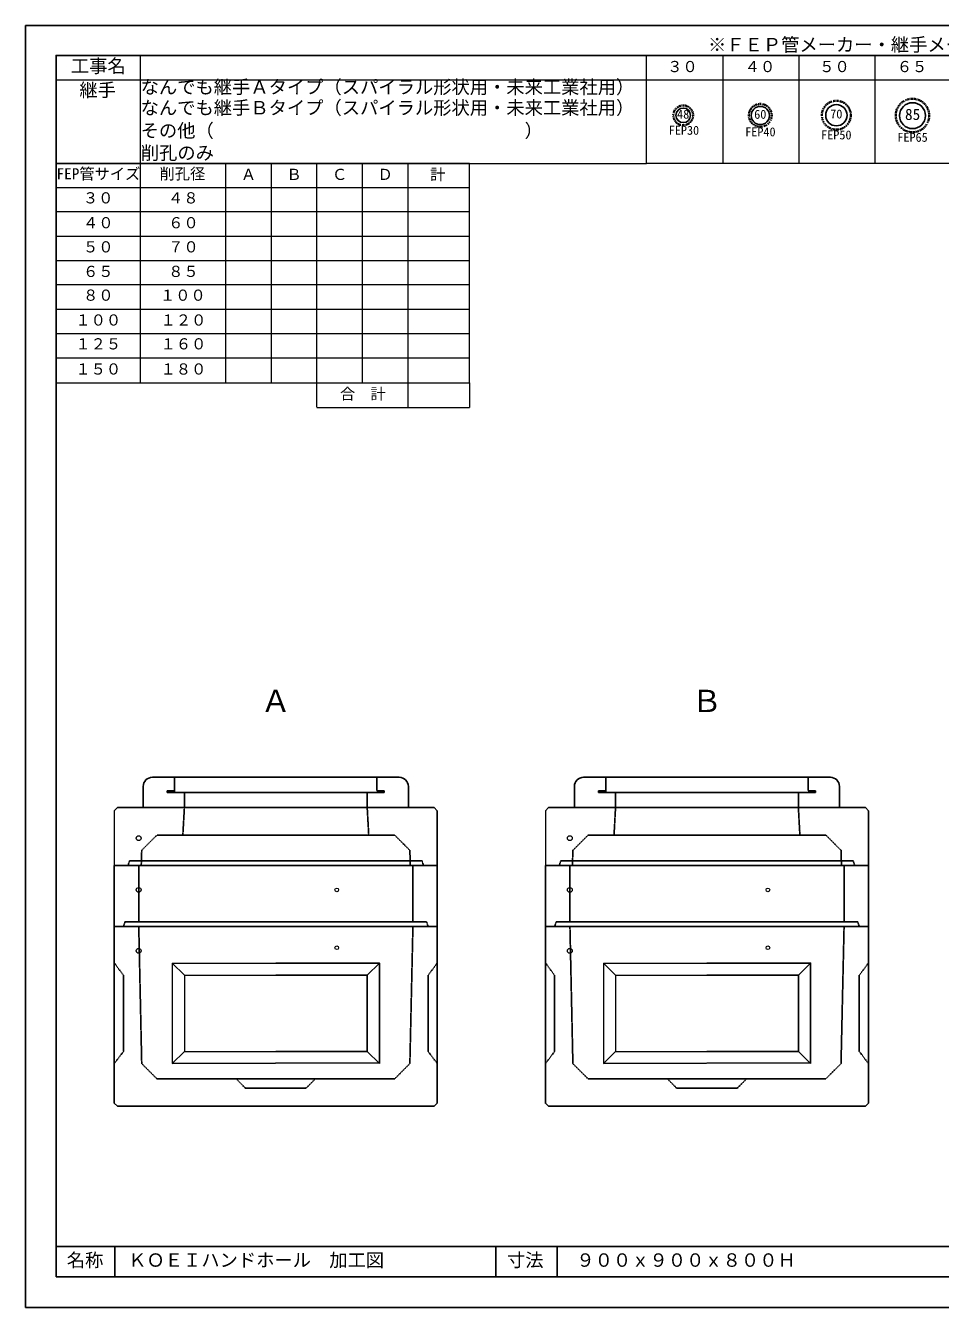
# Model space of a CAD drawing. Units: millimetres, scale not verified. Extents: x -297 to 298, y -210 to 210.
# Drawn here: x -297 to 3.2, y -210 to 210.5 of the extents above; entities that cross this region are included whole.
import ezdxf
from ezdxf.enums import TextEntityAlignment as Align

# ---------------------------------------------------------------- set-up
doc = ezdxf.new("R2010")
doc.units = ezdxf.units.MM
doc.linetypes.add('USER1', pattern=[12.95, 6.35, -3.175, 0.25, -3.175])
doc.linetypes.add('USER2', pattern=[4.7625, 3.175, -1.5875])
doc.layers.add('0-0', color=7, linetype='Continuous')
for name, color, linetype, lineweight in [('0-1_0', 9, 'Continuous', 25), ('0-2_dims', 7, 'Continuous', 18), ('0-3_pen1実線', 4, 'Continuous', 13), ('0-4_pen2実線', 3, 'Continuous', 13), ('0-5_pen3実線', 7, 'Continuous', 25), ('0-6_pen4実線', 7, 'Continuous', 25), ('0-7_pen2破線', 3, 'USER2', 25), ('0-8_鉄筋', 7, 'Continuous', 25), ('0-9_draw', 7, 'Continuous', 13)]:
    doc.layers.add(name, color=color, linetype=linetype, lineweight=lineweight)
doc.styles.add('ＭＳ ゴシック', font='')
doc.styles.get('ＭＳ ゴシック').set_extended_font_data('MS Gothic')

# ---------------------------------------------------------------- blocks, each defined once
blk = doc.blocks.new('部分図 1')
at = {"layer": '0-1_0'}
blk.add_lwpolyline([(0, 0), (11898, 0), (11898, 8410), (0, 8410)], close=True, dxfattribs=at)
at = {"layer": '0-2_dims'}
for p, q in [((755, 6066.2), (755, 8214.9)), ((4076.1, 7506.2), (4076.1, 8214.9)), ((4076.1, 7506.2), (4076.1, 8214.9)), ((4578.1, 7506.2), (4578.1, 8214.9)), ((5077.1, 7506.2), (5077.1, 8214.9)), ((5577.1, 7506.2), (5577.1, 8214.9)), ((200, 8055.2), (4076.1, 8055.2)), ((4076.1, 8055), (8075.1, 8055)), ((200, 7506.2), (4076.1, 7506.2)), ((1313, 6066.2), (1313, 7506.6)), ((1313, 6066.2), (1313, 7506.2)), ((1613, 6066.2), (1613, 7506.2)), ((1912, 5907.4), (1912, 7506.2)), ((2211, 6066.2), (2211, 7506.2)), ((2511, 5905.4), (2511, 7506.2)), ((8075.1, 7506.2), (4076.1, 7506.2)), ((200, 7348.4), (2913, 7348.4)), ((199.94, 7189.4), (2912.94, 7189.4)), ((199.94, 7027.6), (2912.94, 7027.6)), ((199.94, 6869.8), (2912.94, 6869.8)), ((199.94, 6710.8), (2912.94, 6710.8)), ((199.94, 6549.8), (2912.94, 6549.8)), ((199.94, 6389.8), (2912.94, 6389.8)), ((199.94, 6231), (2912.94, 6231)), ((2913, 6066.2), (2913, 5905.5)), ((1912, 5905.5), (2913, 5905.5))]:
    blk.add_line(p, q, dxfattribs=at)
blk.add_lwpolyline([(200, 6066.2), (2913, 6066.2), (2913, 7506.2), (200, 7506.2)], close=True, dxfattribs=at)
at = {"layer": '0-3_pen1実線'}
for p, q in [((2242, 3371.94), (2247.96, 3377.9)), ((5072, 3371.94), (5077.96, 3377.9))]:
    blk.add_line(p, q, dxfattribs=at)
at = {"layer": '0-4_pen2実線'}
for p, q in [((2354, 3389.9), (2354, 3377.9)), ((5184, 3389.9), (5184, 3377.9))]:
    blk.add_line(p, q, dxfattribs=at)
for centre, radius in [((742, 3078.93), 16), ((3572, 3078.93), 16), ((742, 2739), 16), ((2042, 2739), 12), ((3572, 2739), 16), ((4872, 2739), 12), ((742, 2339.3), 16), ((2042, 2359.3), 12), ((3572, 2339.3), 16), ((4872, 2359.3), 12)]:
    blk.add_circle(centre, radius, dxfattribs=at)
at = {"layer": '0-5_pen3実線'}
for p, q in [((832, 3477.9), (2452, 3477.9)), ((3662, 3477.9), (5282, 3477.9)), ((772, 3417.9), (772, 3277.9)), ((2512, 3417.9), (2512, 3277.9)), ((3602, 3417.9), (3602, 3277.9)), ((5342, 3417.9), (5342, 3277.9)), ((2682, 3278.93), (602, 3278.93)), ((2702, 3258.93), (2682, 3278.93)), ((2702, 2898.93), (2702, 3258.93)), ((5512, 3278.93), (3432, 3278.93)), ((5532, 3258.93), (5512, 3278.93)), ((5532, 2898.93), (5532, 3258.93)), ((582, 2899), (582, 2499)), ((2702, 2898.93), (582, 2898.93)), ((2702, 2899), (2702, 2499)), ((3412, 2899), (3412, 2499)), ((5532, 2898.93), (3412, 2898.93)), ((5532, 2899), (5532, 2499)), ((582, 2499), (2702, 2499)), ((2702, 1339.3), (2702, 2499.3)), ((3412, 2499), (5532, 2499)), ((5532, 1339.3), (5532, 2499.3)), ((2322, 2259.3), (2242, 2179.3)), ((5152, 2259.3), (5072, 2179.3)), ((962, 1599.3), (2317.45, 1603.85)), ((1642, 1679.3), (2242, 1679.3)), ((2242, 1679.3), (2322, 1599.3)), ((3792, 1599.3), (5147.45, 1603.85)), ((4472, 1679.3), (5072, 1679.3)), ((5072, 1679.3), (5152, 1599.3)), ((602, 1319.3), (2682, 1319.3)), ((2702, 1339.3), (2682, 1319.3)), ((3432, 1319.3), (5512, 1319.3)), ((5532, 1339.3), (5512, 1319.3)), ((586, 400), (586, 200)), ((3488, 400), (3488, 200))]:
    blk.add_line(p, q, dxfattribs=at)
for points in [[(582, 2499.3), (582, 1339.3), (602, 1319.3)], [(3412, 2499.3), (3412, 1339.3), (3432, 1319.3)], [(1642, 2259.3), (2322, 2259.3), (2322, 1599.3)], [(4472, 2259.3), (5152, 2259.3), (5152, 1599.3)], [(1642, 2179.3), (2242, 2179.3), (2242, 1679.3)], [(4472, 2179.3), (5072, 2179.3), (5072, 1679.3)]]:
    blk.add_lwpolyline(points, dxfattribs=at)
for centre, start, end in [((832, 3417.9), 90, 180), ((2452, 3417.9), 0, 90), ((3662, 3417.9), 90, 180), ((5282, 3417.9), 0, 90)]:
    blk.add_arc(centre, 60, start, end, dxfattribs=at)
at = {"layer": '0-6_pen4実線'}
for p, q in [((200, 400), (11709, 400)), ((3085.3, 400), (3085.3, 200))]:
    blk.add_line(p, q, dxfattribs=at)
blk.add_lwpolyline([(200, 200), (11709, 200), (11709, 8215), (200, 8215)], close=True, dxfattribs=at)
at = {"layer": '0-7_pen2破線'}
for p, q in [((978, 3477.9), (978, 3377.9)), ((2306, 3477.9), (2306, 3389.9)), ((3808, 3477.9), (3808, 3377.9)), ((5136, 3477.9), (5136, 3389.9)), ((930, 3389.9), (978, 3389.9)), ((930, 3389.9), (930, 3377.9)), ((930, 3377.9), (2242, 3377.9)), ((1042, 3377.9), (1042, 3277.9)), ((2354, 3377.9), (2242, 3377.9)), ((2242, 3377.9), (2242, 3277.9)), ((2354, 3389.9), (2306, 3389.9)), ((3760, 3389.9), (3808, 3389.9)), ((3760, 3389.9), (3760, 3377.9)), ((3760, 3377.9), (5072, 3377.9)), ((3872, 3377.9), (3872, 3277.9)), ((5184, 3377.9), (5072, 3377.9)), ((5072, 3377.9), (5072, 3277.9)), ((5184, 3389.9), (5136, 3389.9)), ((1042, 3278.93), (1032, 3098.93)), ((2252, 3098.93), (2242, 3278.93)), ((3872, 3278.93), (3862, 3098.93)), ((5082, 3098.93), (5072, 3278.93)), ((762, 2998.93), (862, 3098.93)), ((1642, 3098.93), (862, 3098.93)), ((2422, 3098.93), (1642, 3098.93)), ((2422, 3098.93), (2522, 2998.93)), ((3592, 2998.93), (3692, 3098.93)), ((4472, 3098.93), (3692, 3098.93)), ((5252, 3098.93), (4472, 3098.93)), ((5252, 3098.93), (5352, 2998.93)), ((762, 2998.93), (759.01, 2898.93)), ((2522, 2998.93), (2524.99, 2898.93)), ((3592, 2998.93), (3589.01, 2898.93)), ((5352, 2998.93), (5354.99, 2898.93)), ((682, 2928.93), (672, 2898.93)), ((1642, 2928.93), (682, 2928.93)), ((742, 2899), (742, 2529)), ((2602, 2928.93), (1642, 2928.93)), ((2542, 2899), (2542, 2529)), ((2602, 2928.93), (2612, 2898.93)), ((3512, 2928.93), (3502, 2898.93)), ((4472, 2928.93), (3512, 2928.93)), ((3572, 2899), (3572, 2529)), ((5432, 2928.93), (4472, 2928.93)), ((5372, 2899), (5372, 2529)), ((5432, 2928.93), (5442, 2898.93)), ((642, 2499), (652, 2529)), ((1642, 2529), (652, 2529)), ((2632, 2529), (1642, 2529)), ((2642, 2499), (2632, 2529)), ((3472, 2499), (3482, 2529)), ((4472, 2529), (3482, 2529)), ((5462, 2529), (4472, 2529)), ((5472, 2499), (5462, 2529)), ((582, 2259.3), (642, 2179.3)), ((2702, 2259.3), (2642, 2179.3)), ((3412, 2259.3), (3472, 2179.3)), ((5532, 2259.3), (5472, 2179.3)), ((642, 2179.3), (642, 1679.3)), ((2642, 2179.3), (2642, 1679.3)), ((3472, 2179.3), (3472, 1679.3)), ((5472, 2179.3), (5472, 1679.3)), ((642, 1679.3), (582, 1599.3)), ((2642, 1679.3), (2702, 1599.3)), ((3472, 1679.3), (3412, 1599.3)), ((5472, 1679.3), (5532, 1599.3)), ((862, 1499.3), (2422, 1499.3)), ((1442, 1439.3), (1382, 1499.3)), ((3692, 1499.3), (5252, 1499.3)), ((4272, 1439.3), (4212, 1499.3))]:
    blk.add_line(p, q, dxfattribs=at)
for points in [[(862, 1499.3), (762, 1599.3), (742.65, 2499.3)], [(2542, 2499.3), (2522, 1599.3), (2422, 1499.3)], [(3692, 1499.3), (3592, 1599.3), (3572.65, 2499.3)], [(5372, 2499.3), (5352, 1599.3), (5252, 1499.3)], [(1442, 1439.3), (1842, 1439.3), (1902, 1499.3)], [(4272, 1439.3), (4672, 1439.3), (4732, 1499.3)]]:
    blk.add_lwpolyline(points, dxfattribs=at)
at = {"layer": '0-8_鉄筋', "color": 1, "linetype": 'USER1', "lineweight": 35}
for centre, radius in [((5321.2, 7822.4), 95), ((5821, 7820.3), 110), ((4316.2, 7821.4), 65), ((4822.2, 7821.3), 75)]:
    blk.add_circle(centre, radius, dxfattribs=at)
at = {"layer": '0-8_鉄筋', "color": 1}
for centre, radius in [((4316.2, 7821.4), 48), ((4822.2, 7820.4), 60), ((5321.2, 7822.4), 70), ((5821.2, 7819.4), 85)]:
    blk.add_circle(centre, radius, dxfattribs=at)
at = {"layer": '0-9_draw'}
for p, q in [((582, 3258.93), (602, 3278.93)), ((582, 3258.93), (582, 2900.93)), ((3412, 3258.93), (3432, 3278.93)), ((3412, 3258.93), (3412, 2900.93)), ((962, 2259.3), (962, 1599.3)), ((962, 2259.3), (1042, 2179.3)), ((962, 2259.3), (1642, 2259.3)), ((3792, 2259.3), (3792, 1599.3)), ((3792, 2259.3), (3872, 2179.3)), ((3792, 2259.3), (4472, 2259.3)), ((1042, 2179.3), (1042, 1679.3)), ((1042, 2179.3), (1642, 2179.3)), ((3872, 2179.3), (3872, 1679.3)), ((3872, 2179.3), (4472, 2179.3)), ((1042, 1679.3), (962, 1599.3)), ((1042, 1679.3), (1642, 1679.3)), ((3872, 1679.3), (3792, 1599.3)), ((3872, 1679.3), (4472, 1679.3))]:
    blk.add_line(p, q, dxfattribs=at)
at = {"layer": '0-2_dims', "style": 'ＭＳ ゴシック'}
for s, height, p in [('※ＦＥＰ管メーカー・継手メーカーに依り、削孔径は異なります。', 87.98, (4478.92, 8214.83)), ('工事名', 87.98, (297, 8074.9)), ('３０', 73.31, (4211.1, 8082.9)), ('４０', 73.31, (4720.1, 8082.9)), ('５０', 73.31, (5209.1, 8082.9)), ('６５', 73.31, (5718.1, 8082.9)), ('継手', 87.98, (353, 7916.9)), ('なんでも継手Ａタイプ（スパイラル形状用・未来工業社用）\u3000\u3000', 87.98, (755, 7936.9)), ('なんでも継手Ｂタイプ（スパイラル形状用・未来工業社用）\u3000\u3000', 87.98, (755, 7800.9)), ('その他（\u3000\u3000\u3000\u3000\u3000\u3000\u3000\u3000\u3000\u3000\u3000\u3000\u3000\u3000\u3000\u3000\u3000）', 87.98, (755, 7650.9)), ('削孔のみ', 87.98, (756, 7504.9)), ('FEP管サイズ', 73.31, (203, 7379.3)), ('削孔径', 73.31, (879, 7379.3)), ('Ａ', 73.31, (1413, 7375.3)), ('Ｂ', 73.31, (1712, 7375.3)), ('Ｃ', 73.31, (2011, 7375.3)), ('Ｄ', 73.31, (2310, 7375.3)), ('計', 73.31, (2655, 7375.3)), ('３０', 73.31, (376, 7221.3)), ('４８', 73.31, (935, 7221.3)), ('４０', 73.31, (376.9, 7058.3)), ('６０', 73.31, (935.9, 7058.3)), ('５０', 73.31, (376.9, 6899.9)), ('７０', 73.31, (935.9, 6899.9)), ('６５', 73.31, (376.9, 6738.9)), ('８５', 73.31, (935.9, 6738.9)), ('８０', 73.31, (377, 6582.9)), ('１００', 73.31, (882, 6582.9)), ('１００', 73.31, (326.9, 6419.9)), ('１２０', 73.31, (885.9, 6419.9)), ('１２５', 73.31, (326.9, 6263.5)), ('１６０', 73.31, (885.9, 6263.5)), ('１５０', 73.31, (326.9, 6098.5)), ('１８０', 73.31, (885.9, 6098.5)), ('合\u3000計', 73.31, (2063, 5935.3))]:
    blk.add_text(s, height=height, dxfattribs=at).set_placement(p, align=Align.BOTTOM_LEFT)
at = {"layer": '0-5_pen3実線', "style": 'ＭＳ ゴシック'}
for s, p in [('名称', (270, 240)), ('ＫＯＥＩハンドホール\u3000加工図', (673, 240)), ('寸法', (3159.2, 240)), ('９００ｘ９００ｘ８００Ｈ', (3615, 240))]:
    blk.add_text(s, height=87.98, dxfattribs=at).set_placement(p, align=Align.BOTTOM_LEFT)
at = {"layer": '0-8_鉄筋', "style": 'ＭＳ ゴシック'}
for s, height, p in [('48', 58.65, (4276, 7782.3)), ('60', 58.65, (4782, 7781.3)), ('70', 58.65, (5281, 7783.3)), ('85', 73.31, (5772, 7769.1)), ('FEP30', 58.65, (4221.2, 7676.4)), ('FEP40', 58.65, (4723, 7666.2)), ('FEP50', 58.65, (5221.4, 7646)), ('FEP65', 58.65, (5721.6, 7630.3)), ('Ａ', 146.6, (1541.87, 3861.83)), ('Ｂ', 146.6, (4370.87, 3861.83))]:
    blk.add_text(s, height=height, dxfattribs=at).set_placement(p, align=Align.BOTTOM_LEFT)

msp = doc.modelspace()

# ---------------------------------------------------------------- block references
at = {"layer": '0-0', "xscale": 0.05, "yscale": 0.05}
msp.add_blockref('部分図 1', (-297, -210), dxfattribs=at)

doc.saveas('drawing.dxf')
